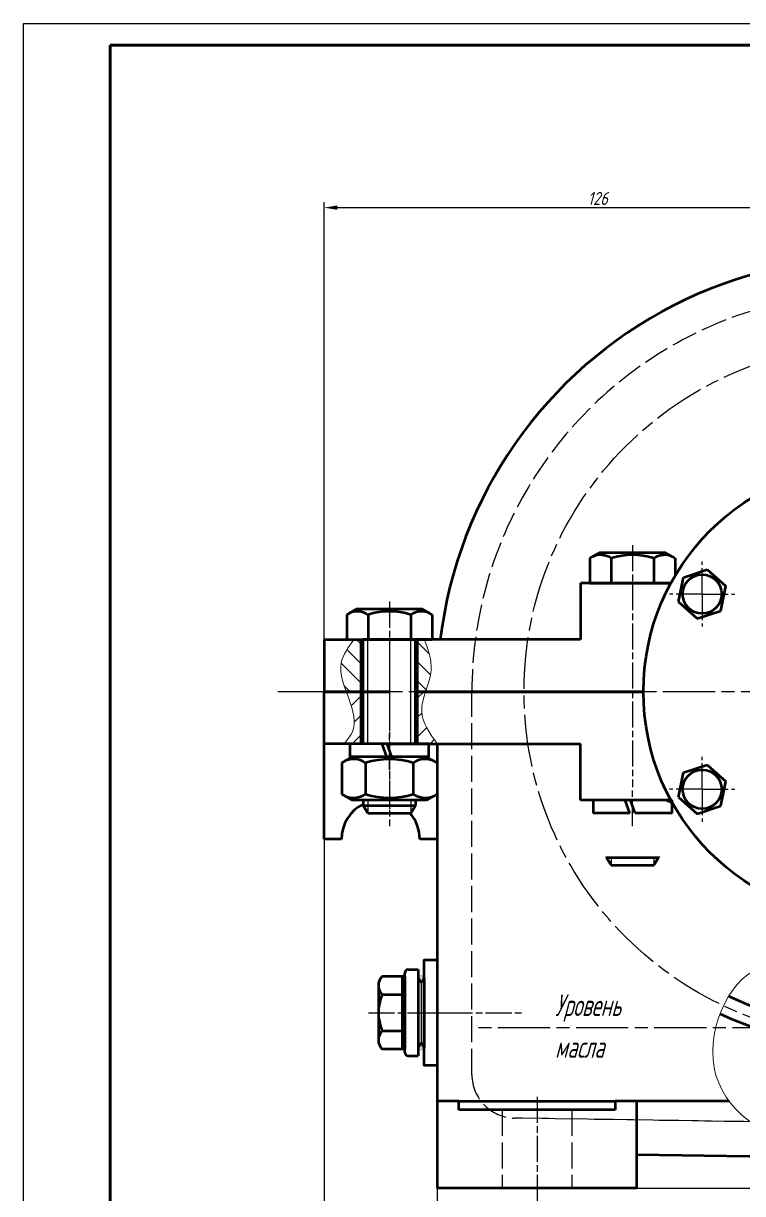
# Model space of a CAD drawing. Header units: millimetres. Extents: x 5133 to 6360, y 1254 to 2395.
# Drawn here: x 5136.1 to 5301.7, y 2122.1 to 2391.9 of the extents above; entities that cross this region are included whole.
import ezdxf

# ---------------------------------------------------------------- set-up
doc = ezdxf.new("R2010")
doc.units = ezdxf.units.MM
for name, pattern in [('AM_ISO02W050', [7.5, 6, -1.5]), ('AM_ISO08W050', [18, 12, -1.5, 3, -1.5]), ('AM_ISO08W050x2', [9, 6, -0.75, 1.5, -0.75])]:
    doc.linetypes.add(name, pattern=pattern)
for name, color, linetype, lineweight in [('AM_0N', 7, 'Continuous', 50), ('AM_4', 3, 'Continuous', 25), ('AM_4N', 3, 'Continuous', 25), ('AM_7', 4, 'AM_ISO08W050', 25), ('AM_7N', 4, 'AM_ISO08W050', 25), ('AM_HID', 30, 'AM_ISO02W050', 25), ('AM_VIS', 7, 'Continuous', 50)]:
    doc.layers.add(name, color=color, linetype=linetype, lineweight=lineweight)
doc.styles.add('GOST', font='GOST.shx', dxfattribs={"oblique": 15})
doc.dimstyles.new('GOST', dxfattribs={"dimscale": 0, "dimtxt": 3, "dimasz": 3, "dimexe": 1.25, "dimexo": 0, "dimtad": 1, "dimtoh": 1, "dimdec": 3, "dimdsep": 46, "dimtxsty": 'GOST', "dimcen": 5, "dimadec": 3, "dimazin": 2, "dimtfac": 1, "dimtdec": 4, "dimtmove": 1, "dimatfit": 3, "dimfxl": 0, "dimtolj": 1, "dimtzin": 0, "dimarcsym": 0})

# ---------------------------------------------------------------- blocks, each defined once
blk = doc.blocks.new('*D19')
at = {"color": 0, "lineweight": -2}
for p, q in [((5231.34, 2123.42), (5231.34, 2093.68)), ((5481.34, 2123.42), (5481.34, 2093.68)), ((5234.34, 2094.93), (5478.34, 2094.93))]:
    blk.add_line(p, q, dxfattribs=at)
at = {"color": 0, "lineweight": 20}
for points in [[(5234.34, 2095.43), (5234.34, 2094.43), (5231.34, 2094.93)], [(5478.34, 2095.43), (5478.34, 2094.43), (5481.34, 2094.93)]]:
    blk.add_solid(points, dxfattribs=at)
at = {"layer": 'Defpoints', "color": 0, "lineweight": 20}
for p in [(5231.34, 2123.42), (5481.34, 2123.42), (5481.34, 2094.93)]:
    blk.add_point(p, dxfattribs=at)
at = {"color": 0, "lineweight": 20, "insert": (5356.34, 2097.05), "char_height": 3, "attachment_point": 5, "style": 'GOST'}
blk.add_mtext('\\A1;250', dxfattribs=at)
blk = doc.blocks.new('*D20')
at = {"color": 0, "lineweight": -2}
for p, q in [((5205.34, 2203.85), (5205.34, 2082.8)), ((5507.34, 2203.85), (5507.34, 2082.8)), ((5208.34, 2084.05), (5504.34, 2084.05))]:
    blk.add_line(p, q, dxfattribs=at)
at = {"color": 0, "lineweight": 20}
for points in [[(5208.34, 2084.55), (5208.34, 2083.55), (5205.34, 2084.05)], [(5504.34, 2084.55), (5504.34, 2083.55), (5507.34, 2084.05)]]:
    blk.add_solid(points, dxfattribs=at)
at = {"layer": 'Defpoints', "color": 0, "lineweight": 20}
for p in [(5205.34, 2203.85), (5507.34, 2203.85), (5507.34, 2084.05)]:
    blk.add_point(p, dxfattribs=at)
at = {"color": 0, "lineweight": 20, "insert": (5356.34, 2086.18), "char_height": 3, "attachment_point": 5, "style": 'GOST'}
blk.add_mtext('\\A1;302', dxfattribs=at)
blk = doc.blocks.new('*D21')
at = {"color": 0, "lineweight": -2}
for p, q in [((5514.45, 2237.82), (5521.92, 2237.82)), ((5520.67, 2126.42), (5520.67, 2234.82)), ((5277.34, 2123.42), (5521.92, 2123.42))]:
    blk.add_line(p, q, dxfattribs=at)
at = {"color": 0, "lineweight": 20}
for points in [[(5520.17, 2234.82), (5521.17, 2234.82), (5520.67, 2237.82)], [(5520.17, 2126.42), (5521.17, 2126.42), (5520.67, 2123.42)]]:
    blk.add_solid(points, dxfattribs=at)
at = {"layer": 'Defpoints', "color": 0, "lineweight": 20}
for p in [(5514.45, 2237.82), (5520.67, 2237.82), (5277.34, 2123.42)]:
    blk.add_point(p, dxfattribs=at)
at = {"color": 0, "lineweight": 20, "insert": (5518.55, 2180.62), "char_height": 3, "attachment_point": 5, "rotation": 90, "style": 'GOST'}
blk.add_mtext('\\A1;\\A1;115 ', dxfattribs=at)
blk = doc.blocks.new('*D30')
at = {"color": 0, "lineweight": -2}
for p, q in [((5331.34, 2182.32), (5331.34, 2108.99)), ((5254.34, 2120.42), (5254.34, 2108.99)), ((5257.34, 2110.24), (5328.34, 2110.24))]:
    blk.add_line(p, q, dxfattribs=at)
at = {"color": 0, "lineweight": 20}
for points in [[(5257.34, 2110.74), (5257.34, 2109.74), (5254.34, 2110.24)], [(5328.34, 2110.74), (5328.34, 2109.74), (5331.34, 2110.24)]]:
    blk.add_solid(points, dxfattribs=at)
at = {"layer": 'Defpoints', "color": 0, "lineweight": 20}
for p in [(5331.34, 2182.32), (5254.34, 2120.42), (5331.34, 2110.24)]:
    blk.add_point(p, dxfattribs=at)
at = {"color": 0, "lineweight": 20, "insert": (5292.84, 2112.37), "char_height": 3, "attachment_point": 5, "style": 'GOST'}
blk.add_mtext('\\A1;77', dxfattribs=at)
blk = doc.blocks.new('*D31')
at = {"color": 0, "lineweight": -2}
for p, q in [((5205.34, 2249.82), (5205.34, 2350.64)), ((5208.34, 2349.39), (5328.34, 2349.39)), ((5331.34, 2293.32), (5331.34, 2350.64))]:
    blk.add_line(p, q, dxfattribs=at)
at = {"color": 0, "lineweight": 20}
for points in [[(5208.34, 2349.89), (5208.34, 2348.89), (5205.34, 2349.39)], [(5328.34, 2349.89), (5328.34, 2348.89), (5331.34, 2349.39)]]:
    blk.add_solid(points, dxfattribs=at)
at = {"layer": 'Defpoints', "color": 0, "lineweight": 20}
for p in [(5331.34, 2349.39), (5331.34, 2293.32), (5205.34, 2249.82)]:
    blk.add_point(p, dxfattribs=at)
at = {"color": 0, "lineweight": 20, "insert": (5268.34, 2351.51), "char_height": 3, "attachment_point": 5, "style": 'GOST'}
blk.add_mtext('\\A1;126', dxfattribs=at)

msp = doc.modelspace()

# ---------------------------------------------------------------- hatches: boundary and pattern name
at = {"lineweight": 20}
h = msp.add_hatch(dxfattribs=at)
h.set_pattern_fill('ANSI31', color=5, angle=90, style=0)
edge = h.paths.add_edge_path()
edge.add_line((5226.84684, 2237.82344), (5228.69822, 2237.82344))
edge.add_spline(control_points=[(5228.69822, 2237.82344), (5229.25032, 2239.46502), (5230.75308, 2243.51812), (5229.26147, 2247.48408), (5228.38163, 2249.82344)], knot_values=[0, 0, 0, 0, 5.025239744, 12.252419922, 12.252419922, 12.252419922, 12.252419922], degree=3, periodic=0)
edge.add_line((5228.38163, 2249.82344), (5226.84684, 2249.82344))
edge.add_line((5226.84684, 2249.82344), (5226.84684, 2237.82344))
edge = h.paths.add_edge_path()
edge.add_line((5213.83399, 2249.82344), (5212.1758, 2249.82344))
edge.add_spline(control_points=[(5212.1758, 2249.82344), (5210.8885, 2248.08237), (5208.22335, 2244.4778), (5209.57873, 2240.09634), (5210.39854, 2237.82344)], knot_values=[0, 0, 0, 0, 6.144683831, 12.721531414, 12.721531414, 12.721531414, 12.721531414], degree=3, periodic=0)
edge.add_line((5210.39854, 2237.82344), (5213.83399, 2237.82344))
edge.add_line((5213.83399, 2237.82344), (5213.83399, 2249.82344))
h = msp.add_hatch(dxfattribs=at)
h.set_pattern_fill('ANSI31', color=5, style=0)
edge = h.paths.add_edge_path()
edge.add_line((5226.84684, 2225.82344), (5229.44042, 2225.82344))
edge.add_line((5229.44042, 2225.82344), (5231.34042, 2225.82344))
edge.add_spline(control_points=[(5231.34042, 2225.82344), (5229.61553, 2228.2661), (5226.91059, 2232.09664), (5228.18148, 2236.28701), (5228.69822, 2237.82344)], knot_values=[12.252419922, 12.252419922, 12.252419922, 12.252419922, 20.530374874, 25.233717895, 25.233717895, 25.233717895, 25.233717895], degree=3, periodic=0)
edge.add_line((5228.69822, 2237.82344), (5226.84684, 2237.82344))
edge.add_line((5226.84684, 2237.82344), (5226.84684, 2225.82344))
edge = h.paths.add_edge_path()
edge.add_spline(control_points=[(5210.39854, 2237.82344), (5211.59417, 2234.50856), (5213.53243, 2230.05216), (5210.62, 2226.6758), (5209.88475, 2225.82344)], knot_values=[12.721531414, 12.721531414, 12.721531414, 12.721531414, 22.313403075, 25.552629204, 25.552629204, 25.552629204, 25.552629204], degree=3, periodic=0)
edge.add_line((5209.88475, 2225.82344), (5213.83399, 2225.82344))
edge.add_line((5213.83399, 2225.82344), (5213.83399, 2237.82344))
edge.add_line((5213.83399, 2237.82344), (5210.39854, 2237.82344))
h = msp.add_hatch(color=5, dxfattribs=at)
h.paths.add_polyline_path([(5228.34042, 2172.11473, 0.784700975), (5226.96604, 2172.04677), (5226.96604, 2171.82344), (5227.25921, 2171.32951, 0.298983474), (5228.03663, 2171.31161), (5228.34042, 2171.82344)])
h.paths.add_polyline_path([(5228.34042, 2155.53214), (5228.34042, 2155.82344), (5228.03663, 2156.33526, 0.298983474), (5227.25921, 2156.31736), (5226.96604, 2155.82344), (5226.96604, 2155.6001, 0.784700975)])

# ---------------------------------------------------------------- linework, layer by layer
at = {"color": 1, "lineweight": 25}
for p, q in [((5136.07034, 1550.85127), (5136.07034, 2391.85127)), ((5136.07034, 2391.85127), (5730.07034, 2391.85127))]:
    msp.add_line(p, q, dxfattribs=at)
at = {"color": 7, "lineweight": 60}
for p, q in [((5156.07034, 1555.85127), (5156.07034, 2386.85127)), ((5156.07034, 2386.85127), (5725.07034, 2386.85127))]:
    msp.add_line(p, q, dxfattribs=at)
at = {"color": 5, "lineweight": 20}
for points in [[(5212.1758, 2249.82344), (5209.25189, 2244.419), (5211.78135, 2228.44937), (5209.88475, 2225.82344)], [(5228.38163, 2249.82344), (5229.97931, 2242.77506), (5227.78247, 2233.29776), (5231.34042, 2225.82344)]]:
    msp.add_spline(points, degree=3, dxfattribs=at)
at = {"color": 5, "lineweight": 20, "start_tangent": (-0.999809218, -0.019532739), "end_tangent": (-0.999809218, -0.019532739)}
msp.add_spline([(5316.14286, 2134.45299), (5295.11213, 2151.20914), (5306.8408, 2174.4255), (5325.84935, 2167.76341), (5347.89118, 2167.76341), (5388.39165, 2167.76341), (5396.48705, 2149.18468), (5377.4646, 2135.64793), (5316.14286, 2134.45299)], degree=3, dxfattribs=at)
at = {"layer": 'AM_0N'}
for p, q in [((5266.52292, 2268.57203), (5268.69042, 2269.82344)), ((5266.52292, 2268.57203), (5266.52292, 2262.82344)), ((5283.99042, 2269.82344), (5268.69042, 2269.82344)), ((5271.4304, 2268.57203), (5271.4304, 2262.82344)), ((5281.25044, 2268.57203), (5281.25044, 2262.82344)), ((5286.15792, 2268.57203), (5283.99042, 2269.82344)), ((5286.15792, 2268.57203), (5286.15792, 2264.55902)), ((5266.52292, 2262.82344), (5270.34042, 2262.82344)), ((5282.34042, 2262.82344), (5270.34042, 2262.82344)), ((5270.34042, 2262.82344), (5282.34042, 2262.82344)), ((5282.34042, 2262.82344), (5285.17495, 2262.82344)), ((5210.52292, 2255.57203), (5212.69042, 2256.82344)), ((5210.52292, 2255.57203), (5210.52292, 2249.82344)), ((5227.99042, 2256.82344), (5212.69042, 2256.82344)), ((5215.4304, 2255.57203), (5215.4304, 2249.82344)), ((5225.25044, 2255.57203), (5225.25044, 2249.82344)), ((5230.15792, 2255.57203), (5227.99042, 2256.82344)), ((5230.15792, 2255.57203), (5230.15792, 2249.82344)), ((5210.52292, 2249.82344), (5214.34042, 2249.82344)), ((5226.34042, 2249.82344), (5214.34042, 2249.82344)), ((5214.34042, 2249.82344), (5226.34042, 2249.82344)), ((5226.34042, 2249.82344), (5230.15792, 2249.82344)), ((5218.64851, 2225.82344), (5211.24042, 2225.82344)), ((5211.24042, 2225.82344), (5211.24042, 2222.82344)), ((5219.74042, 2222.82344), (5218.64851, 2225.82344)), ((5220.94042, 2222.82344), (5219.84851, 2225.82344)), ((5229.44042, 2225.82344), (5219.84851, 2225.82344)), ((5229.44042, 2222.82344), (5229.44042, 2225.82344)), ((5209.36792, 2221.42481), (5211.79042, 2222.82344)), ((5219.74042, 2222.82344), (5211.24042, 2222.82344)), ((5228.89042, 2222.82344), (5211.79042, 2222.82344)), ((5229.44042, 2222.82344), (5220.94042, 2222.82344)), ((5231.31292, 2221.42481), (5228.89042, 2222.82344)), ((5209.36792, 2221.42481), (5209.36792, 2214.22207)), ((5214.85417, 2221.42481), (5214.85417, 2214.22207)), ((5225.82667, 2221.42481), (5225.82667, 2214.22207)), ((5231.31292, 2221.42481), (5231.31292, 2214.22207)), ((5209.36792, 2214.22207), (5211.79042, 2212.82344)), ((5228.89042, 2212.82344), (5211.79042, 2212.82344)), ((5214.34042, 2212.82344), (5214.34042, 2211.57344)), ((5226.34042, 2212.82344), (5226.34042, 2211.57344)), ((5231.31292, 2214.22207), (5228.89042, 2212.82344)), ((5274.64851, 2212.82344), (5267.24042, 2212.82344)), ((5267.24042, 2212.82344), (5267.24042, 2209.82344)), ((5275.74042, 2209.82344), (5274.64851, 2212.82344)), ((5276.94042, 2209.82344), (5275.84851, 2212.82344)), ((5285.44042, 2212.82344), (5275.84851, 2212.82344)), ((5285.44042, 2209.82344), (5285.44042, 2212.82344)), ((5215.41396, 2209.82344), (5214.34042, 2211.57344)), ((5214.34042, 2211.57344), (5226.34042, 2211.57344)), ((5215.41396, 2209.82344), (5225.26688, 2209.82344)), ((5226.34042, 2211.57344), (5225.26688, 2209.82344)), ((5275.74042, 2209.82344), (5267.24042, 2209.82344)), ((5285.44042, 2209.82344), (5276.94042, 2209.82344)), ((5270.34042, 2199.82344), (5270.34042, 2199.57344)), ((5270.34042, 2199.57344), (5282.34042, 2199.57344)), ((5271.41396, 2197.82344), (5270.34042, 2199.57344)), ((5282.34042, 2199.57344), (5281.26688, 2197.82344)), ((5282.34042, 2199.82344), (5282.34042, 2199.57344)), ((5271.41396, 2197.82344), (5281.26688, 2197.82344)), ((5223.91188, 2172.20139), (5218.7198, 2172.20139)), ((5223.30105, 2172.20139), (5223.30105, 2155.44548)), ((5223.91188, 2172.20139), (5223.91188, 2172.98593)), ((5223.91188, 2172.20139), (5223.91188, 2155.44548)), ((5224.67542, 2173.74947), (5226.96604, 2173.74947)), ((5226.96604, 2173.74947), (5226.96604, 2171.82344)), ((5226.96604, 2171.82344), (5226.96604, 2155.82344)), ((5226.96604, 2171.82344), (5227.41686, 2171.06391)), ((5228.34042, 2171.82344), (5227.88961, 2171.06391)), ((5228.34042, 2171.82344), (5228.34042, 2155.82344)), ((5217.80355, 2170.10599), (5217.80355, 2157.54088)), ((5218.7198, 2168.0106), (5223.30105, 2168.0106)), ((5218.7198, 2159.63627), (5223.30105, 2159.63627)), ((5223.91188, 2155.44548), (5218.7198, 2155.44548)), ((5223.91188, 2154.66095), (5223.91188, 2155.44548)), ((5226.96604, 2155.82344), (5227.41686, 2156.58297)), ((5226.96604, 2155.82344), (5226.96604, 2153.8974)), ((5228.34042, 2155.82344), (5227.88961, 2156.58297)), ((5224.67542, 2153.8974), (5226.96604, 2153.8974))]:
    msp.add_line(p, q, dxfattribs=at)
for centre, radius, start, end in [((5268.97666, 2264.99472), 4.33797, 55.5531276, 115.5531276), ((5276.34042, 2253.10536), 16.22733, 72.387526, 107.612474), ((5283.70418, 2264.99472), 4.33797, 64.4468724, 124.4468724), ((5212.97666, 2251.99472), 4.33797, 55.5531276, 115.5531276), ((5220.34042, 2240.10536), 16.22733, 72.387526, 107.612474), ((5227.70418, 2251.99472), 4.33797, 64.4468724, 124.4468724), ((5212.11104, 2217.42434), 4.85062, 55.5615306, 115.5615306), ((5220.34042, 2204.14771), 18.12724, 72.3830312, 107.6169688), ((5228.56979, 2217.42434), 4.85062, 64.4384694, 124.4384694), ((5212.11104, 2218.22254), 4.85062, 244.4384694, 304.4384694), ((5220.34042, 2231.49916), 18.12724, 252.3830312, 287.6169688), ((5228.56979, 2218.22254), 4.85062, 235.5615306, 295.5615306), ((5220.65769, 2170.10599), 2.85413, 132.763562, 180), ((5224.67542, 2172.98593), 0.76354, 90, 180), ((5220.65769, 2170.10599), 2.85413, 180, 227.236438), ((5227.65323, 2171.2042), 0.27487, 210.6909231, 329.3090769), ((5227.82913, 2163.82344), 10.02557, 155.3138021, 204.6861979), ((5220.65769, 2157.54088), 2.85413, 132.763562, 180), ((5220.65769, 2157.54088), 2.85413, 180, 227.236438), ((5227.65323, 2156.44267), 0.27487, 30.6909231, 149.3090769), ((5224.67542, 2154.66095), 0.76354, 180, 270)]:
    msp.add_arc(centre, radius, start, end, dxfattribs=at)
at = {"layer": 'AM_4'}
msp.add_line((5227.65323, 2170.92933), (5227.65323, 2156.71754), dxfattribs=at)
at = {"layer": 'AM_4N'}
for p, q in [((5215.41396, 2225.82344), (5215.41396, 2249.82344)), ((5225.26688, 2225.82344), (5225.26688, 2249.82344)), ((5215.41396, 2212.82344), (5215.41396, 2209.82344)), ((5225.26688, 2212.82344), (5225.26688, 2209.82344)), ((5271.41396, 2199.82344), (5271.41396, 2197.82344)), ((5281.26688, 2199.82344), (5281.26688, 2197.82344))]:
    msp.add_line(p, q, dxfattribs=at)
at = {"layer": 'AM_7', "linetype": 'AM_ISO08W050x2'}
for p, q in [((5276.34042, 2271.57203), (5276.34042, 2215.82344)), ((5292.36927, 2260.32344), (5292.36927, 2267.82344)), ((5292.36927, 2260.32344), (5284.86927, 2260.32344)), ((5292.36927, 2260.32344), (5299.86927, 2260.32344)), ((5292.36927, 2260.32344), (5292.36927, 2252.82344)), ((5220.34042, 2258.57203), (5220.34042, 2228.82344)), ((5220.34042, 2219.82344), (5220.34042, 2228.82344)), ((5292.36927, 2215.32344), (5292.36927, 2222.82344)), ((5276.34042, 2206.82344), (5276.34042, 2215.82344)), ((5292.36927, 2215.32344), (5284.86927, 2215.32344)), ((5292.36927, 2215.32344), (5299.86927, 2215.32344)), ((5292.36927, 2215.32344), (5292.36927, 2207.82344)), ((5225.34042, 2163.82344), (5234.34042, 2163.82344)), ((5254.34042, 2144.42344), (5254.34042, 2120.42344))]:
    msp.add_line(p, q, dxfattribs=at)
at = {"layer": 'AM_7'}
for p, q in [((5331.34042, 2237.82344), (5194.64355, 2237.82344)), ((5473.34042, 2160.34925), (5239.34042, 2160.34925))]:
    msp.add_line(p, q, dxfattribs=at)
at = {"layer": 'AM_7', "color": 5}
msp.add_circle((5331.34042, 2237.82344), 80, dxfattribs=at)
at = {"layer": 'AM_7N', "linetype": 'AM_ISO08W050x2'}
for p, q in [((5220.34042, 2244.33269), (5220.34042, 2206.82344)), ((5220.34042, 2225.82344), (5220.34042, 2209.82344)), ((5215.51293, 2163.82344), (5251.16348, 2163.82344))]:
    msp.add_line(p, q, dxfattribs=at)
at = {"layer": 'AM_HID'}
for p, q in [((5239.34042, 2149.53774), (5239.34042, 2237.82344)), ((5246.34042, 2141.42344), (5246.34042, 2123.42344)), ((5303.48352, 2138.67017), (5249.18044, 2139.53902)), ((5436.96781, 2136.73622), (5249.18044, 2139.53902)), ((5262.34042, 2141.42344), (5262.34042, 2123.42344))]:
    msp.add_line(p, q, dxfattribs=at)
for centre, radius, start, end in [((5331.34042, 2237.82344), 92, 59.9999999, 179.9999999), ((5249.34042, 2149.53774), 10, 180, 269.0833457)]:
    msp.add_arc(centre, radius, start, end, dxfattribs=at)
at = {"layer": 'AM_VIS'}
for p, q in [((5288.04989, 2264.15666), (5293.52671, 2265.98126)), ((5293.52671, 2265.98126), (5297.84699, 2262.15244)), ((5286.89156, 2258.49443), (5288.04989, 2264.15666)), ((5264.34042, 2262.82344), (5264.34042, 2249.82344)), ((5285.17495, 2262.82344), (5264.34042, 2262.82344)), ((5296.68866, 2256.49022), (5297.84699, 2262.15244)), ((5286.89156, 2258.49443), (5291.21184, 2254.66561)), ((5291.21184, 2254.66561), (5296.68866, 2256.49022)), ((5205.34042, 2249.82344), (5220.34042, 2249.82344)), ((5205.34042, 2249.82344), (5205.34042, 2237.82344)), ((5213.83399, 2225.82344), (5213.83399, 2249.82344)), ((5214.34042, 2225.82344), (5214.34042, 2249.82344)), ((5264.34042, 2249.82344), (5220.34042, 2249.82344)), ((5226.34042, 2225.82344), (5226.34042, 2249.82344)), ((5226.84684, 2225.82344), (5226.84684, 2249.82344)), ((5205.34042, 2237.82344), (5220.34042, 2237.82344)), ((5205.34042, 2225.82344), (5205.34042, 2237.82344)), ((5220.34042, 2237.82344), (5205.34042, 2237.82344)), ((5278.84042, 2237.82344), (5226.34042, 2237.82344)), ((5226.34042, 2237.82344), (5278.84042, 2237.82344)), ((5220.34042, 2225.82344), (5205.34042, 2225.82344)), ((5205.34042, 2203.8466), (5205.34042, 2225.82344)), ((5220.34042, 2225.82344), (5264.34042, 2225.82344)), ((5231.34042, 2225.82344), (5231.34042, 2143.42344)), ((5264.34042, 2212.82344), (5264.34042, 2225.82344)), ((5288.04989, 2219.15666), (5293.52671, 2220.98126)), ((5293.52671, 2220.98126), (5297.84699, 2217.15244)), ((5286.89156, 2213.49443), (5288.04989, 2219.15666)), ((5296.68866, 2211.49022), (5297.84699, 2217.15244)), ((5283.42122, 2212.82344), (5264.34042, 2212.82344)), ((5286.89156, 2213.49443), (5291.21184, 2209.66561)), ((5291.21184, 2209.66561), (5296.68866, 2211.49022)), ((5209.34042, 2203.8466), (5205.34042, 2203.8466)), ((5231.34042, 2203.8466), (5227.34042, 2203.8466)), ((5231.34042, 2143.42344), (5231.34042, 2123.42344)), ((5236.34042, 2143.42344), (5231.34042, 2143.42344)), ((5236.34042, 2143.42344), (5272.34042, 2143.42344)), ((5236.34042, 2141.42344), (5236.34042, 2143.42344)), ((5277.34042, 2143.42344), (5272.34042, 2143.42344)), ((5272.34042, 2143.42344), (5272.34042, 2141.42344)), ((5277.34042, 2123.42344), (5277.34042, 2143.42344)), ((5298.60319, 2143.42344), (5277.34042, 2143.42344)), ((5272.34042, 2141.42344), (5236.34042, 2141.42344)), ((5435.34042, 2128.55944), (5277.34042, 2131.08744)), ((5277.34042, 2123.42344), (5231.34042, 2123.42344))]:
    msp.add_line(p, q, dxfattribs=at)
msp.add_lwpolyline([(5231.34042, 2151.629), (5228.34042, 2151.629), (5228.34042, 2176.01787), (5231.34042, 2176.01787)], dxfattribs=at)
for centre, radius in [((5331.34042, 2237.82344), 52.5), ((5292.36927, 2260.32344), 4.5), ((5292.36927, 2215.32344), 4.5)]:
    msp.add_circle(centre, radius, dxfattribs=at)
for centre, radius, start, end in [((5331.34042, 2237.82344), 100, 61.1235185, 173.1078973), ((5218.34042, 2203.8466), 9, 116.3878, 180), ((5283.42122, 2209.82344), 3, 30.2984658, 90), ((5218.34042, 2203.8466), 9, 360, 41.6127922), ((5331.34042, 2237.82344), 82, 244.8579621, 306.4206632), ((5331.34042, 2237.82344), 77.5, 244.9169598, 302.5490365)]:
    msp.add_arc(centre, radius, start, end, dxfattribs=at)

# ---------------------------------------------------------------- texts
at = {"color": 5, "lineweight": 20, "style": 'GOST', "oblique": 15, "width": 0.788239}
for s, p in [('Уровень', (5258.5036, 2163.06347)), ('масла', (5258.5036, 2153.44033))]:
    msp.add_text(s, height=5, dxfattribs=at).set_placement(p)

# ---------------------------------------------------------------- dimensions: what is measured, and where the dimension line sits
at = {"color": 5, "lineweight": 20}
for base, p1, p2, picture, middle in [((5331.34042, 2349.3874), (5205.34042, 2249.82344), (5331.34042, 2293.32344), '*D31', (5268.34042, 2351.51269)), ((5507.34042, 2084.05011), (5205.34042, 2203.8466), (5507.34042, 2203.8466), '*D20', (5356.34042, 2086.1754)), ((5331.34042, 2110.24391), (5254.34042, 2120.42344), (5331.34042, 2182.32344), '*D30', (5292.84042, 2112.36891)), ((5481.34042, 2094.92959), (5231.34042, 2123.42344), (5481.34042, 2123.42344), '*D19', (5356.34042, 2097.05489))]:
    dim = msp.add_linear_dim(base=base, p1=p1, p2=p2, dimstyle='GOST', override={"dimscale": 1}, dxfattribs=at)
    dim.commit()
    dim.dimension.update_dxf_attribs({"geometry": picture, "text_midpoint": middle})
dim = msp.add_linear_dim(base=(5520.67402, 2237.82344), p1=(5277.34042, 2123.42344), p2=(5514.44539, 2237.82344), angle=90, text='\\A1;115 ', dimstyle='GOST', override={"dimscale": 1, "dimgap": 0.625, "dimlfac": 1, "dimsah": 1, "dimse1": 0, "dimse2": 0, "dimsd1": 0, "dimsd2": 0, "dimtmove": 1}, dxfattribs=at)
dim.commit()
dim.dimension.update_dxf_attribs({"geometry": '*D21', "text_midpoint": (5518.54902, 2180.62344)})

doc.saveas('drawing.dxf')
